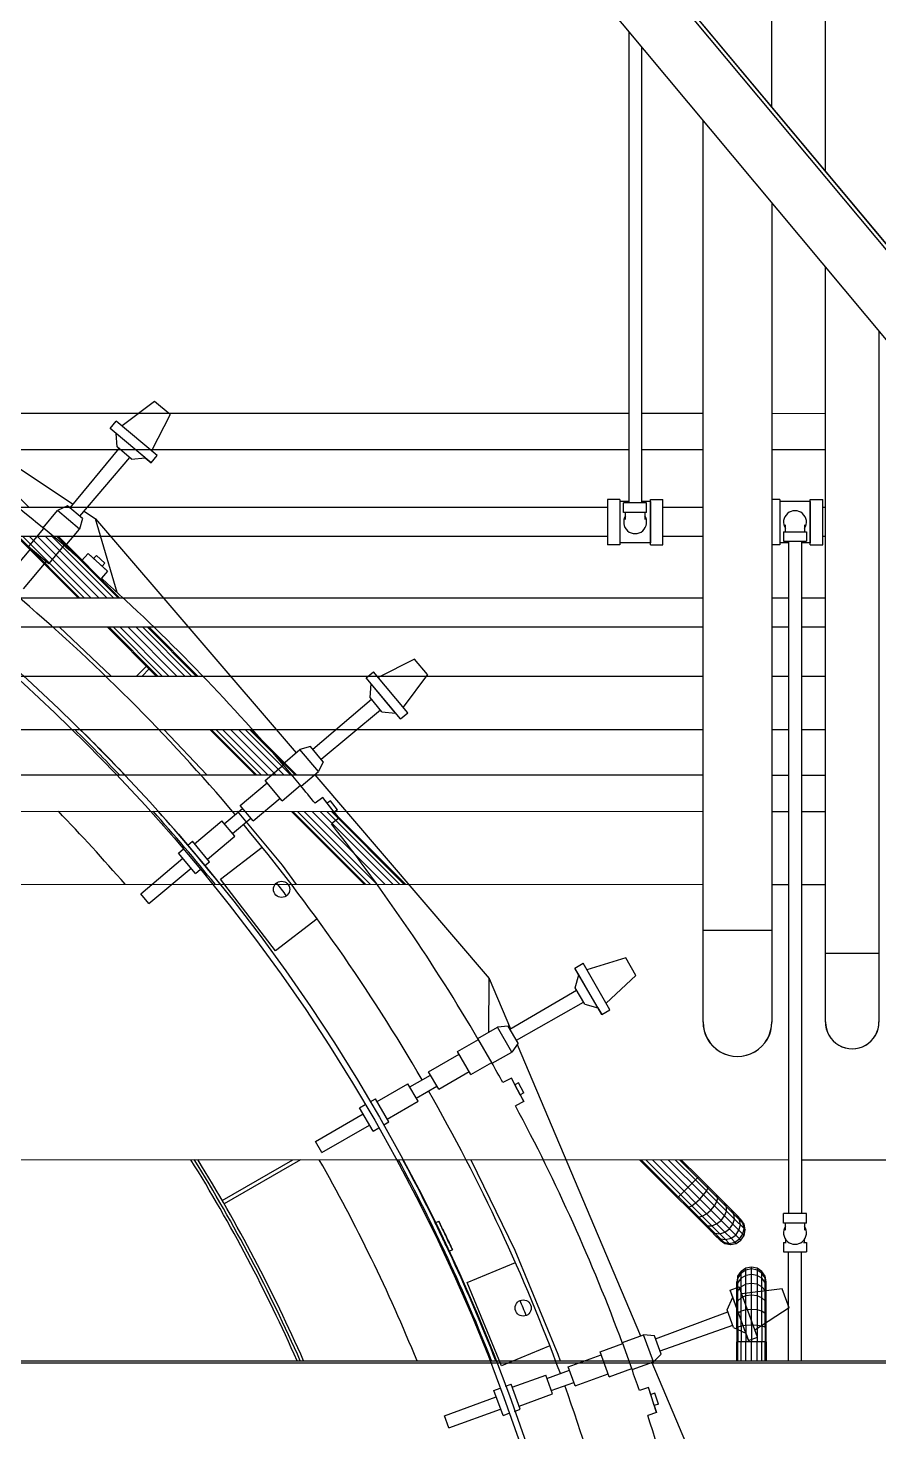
# Model space of a CAD drawing. Header units: metres. Extents: x 0 to 63075, y 0 to 44550.
# Drawn here: x 60176.4 to 60388.6, y 39164.8 to 39514.9 of the extents above; entities that cross this region are included whole.
import ezdxf

# ---------------------------------------------------------------- set-up
doc = ezdxf.new("R2010")
doc.units = ezdxf.units.M
doc.header["$LTSCALE"] = 75
for name, color, linetype in [('GSB', 7, 'Continuous'), ('ML6', 1, 'Continuous'), ('SDM', 7, 'Continuous'), ('SL1', 8, 'Continuous')]:
    doc.layers.add(name, color=color, linetype=linetype)
doc.styles.add('ROMANS', font='ROMANS.SHX')
doc.dimstyles.new('75___1-75', dxfattribs={"dimscale": 75, "dimtxt": 2.5, "dimasz": 2, "dimexe": 1.5, "dimexo": 1, "dimgap": 0.5, "dimtad": 1, "dimdec": 0, "dimzin": 12, "dimtxsty": 'ROMANS', "dimcen": 0, "dimclrd": 256, "dimclre": 256, "dimclrt": 3, "dimazin": 3, "dimtfac": 1, "dimtdec": 0, "dimtmove": 0, "dimatfit": 0, "dimfxl": 1, "dimlwd": -1, "dimlwe": -1, "dimarcsym": 0})

# ---------------------------------------------------------------- blocks, each defined once
blk = doc.blocks.new('A$C6bae614f')
at = {"layer": 'SL1'}
for p, q in [((416124.1, 37823.5), (416124.2, 39070.4)), ((416213.1, 37717), (416213.1, 39070.4)), ((415302.4, 38797.7), (417583.9, 36065.2)), ((417588.8, 36069.3), (415307.3, 38801.8)), ((417588.8, 36069.3), (415307.3, 38801.8)), ((415307.3, 38801.8), (417588.8, 36069.3)), ((415307.3, 38801.8), (417588.8, 36069.3)), ((415229, 38736.4), (417510.5, 36003.9)), ((415886.3, 37949.2), (415886.3, 37166.3)), ((415907.6, 37923.6), (415907.6, 37166.3)), ((416009.8, 36304.5), (416009.8, 37801.3)), ((416124.1, 37664.4), (416124.1, 36304.5)), ((416213, 36304.5), (416213.1, 37557.9)), ((414519.6, 37459), (414963.7, 37164.6)), ((416302, 37451.4), (416301.9, 36304.5)), ((415098.7, 37335), (415044.7, 37294.3)), ((415124.5, 37313.4), (415098.7, 37335)), ((415886.3, 37314.7), (413479.2, 37314.7)), ((415025, 37290.1), (415035.2, 37302.2)), ((415103.3, 37245.1), (415035.2, 37302.2)), ((415124.5, 37313.4), (415093.8, 37253.1)), ((416009.8, 37314.7), (415907.6, 37314.7)), ((416213, 37314.6), (416124.1, 37314.7)), ((415093.1, 37233), (415025, 37290.1)), ((415034.7, 37281.9), (415025, 37290.1)), ((415083.4, 37241.1), (415034.7, 37281.9)), ((415036.9, 37259.3), (415034.7, 37281.9)), ((415886.3, 37254.3), (413428.8, 37254.4)), ((414795, 37254.4), (414890.7, 37158.7)), ((414958.3, 37158), (415040, 37256.8)), ((415060.7, 37239.3), (415036.9, 37259.3)), ((416009.8, 37254.3), (415907.6, 37254.3)), ((416213, 37254.3), (416124.1, 37254.3)), ((414974.6, 37144.3), (415057.7, 37241.9)), ((415060.7, 37239.3), (415083.4, 37241.1)), ((415083.4, 37241.1), (415093.1, 37233)), ((415093.1, 37233), (415103.3, 37245.1)), ((415851, 37158.6), (413348.9, 37158.7)), ((414953.9, 37161.7), (414937.4, 37153.8)), ((414978.9, 37140.7), (414953.9, 37161.7)), ((415851, 37172.2), (415851, 37096.8)), ((415871.6, 37172.2), (415851, 37172.2)), ((415871.6, 37172.2), (415871.6, 37096.8)), ((415886.3, 37169), (415871.6, 37169)), ((415916, 37166.3), (415877.9, 37166.3)), ((415877.9, 37150.4), (415877.9, 37166.3)), ((415922.3, 37169), (415907.6, 37169)), ((415916, 37150.4), (415916, 37166.3)), ((415922.3, 37096.8), (415922.3, 37172.2)), ((415922.3, 37172.2), (415943, 37172.2)), ((415922.3, 37169), (415922.3, 37100)), ((415943, 37096.8), (415943, 37172.2)), ((416009.8, 37158.6), (415943, 37158.6)), ((416137.1, 37172.2), (416124.1, 37172.2)), ((416137.1, 37172.2), (416137.1, 37096.8)), ((416187.9, 37169), (416137.1, 37169)), ((416187.9, 37096.8), (416187.9, 37172.2)), ((416187.9, 37172.2), (416208.5, 37172.2)), ((416187.9, 37169), (416187.9, 37099.9)), ((416208.5, 37096.8), (416208.5, 37172.2)), ((416213, 37158.6), (416208.5, 37158.6)), ((414913.5, 37125.2), (414937.4, 37153.8)), ((414974, 37123.1), (414937.4, 37153.8)), ((414978.9, 37140.7), (414974, 37123.1)), ((414981.7, 37152.7), (415000.9, 37140)), ((415036.6, 37017.7), (415000.9, 37140)), ((415000.9, 37140), (415333.8, 36751.4)), ((415916, 37150.4), (415877.9, 37150.4)), ((415881.1, 37138.7), (415881.1, 37150.4)), ((415912.8, 37150.4), (415912.8, 37138.7)), ((415851, 37110.4), (413308.6, 37110.5)), ((414971.7, 37008.7), (414870, 37110.4)), ((414872.6, 37110.4), (414974.3, 37008.7)), ((414880.1, 37110.4), (414981.8, 37008.7)), ((414889.2, 37093.4), (414914.9, 37124.1)), ((414891.3, 37110.4), (414993, 37008.7)), ((414904.5, 37110.4), (415006.2, 37008.7)), ((414950.1, 37094.6), (414913.5, 37125.2)), ((414917.7, 37110.4), (415019.4, 37008.7)), ((414928.9, 37110.4), (415030.6, 37008.7)), ((414936.4, 37110.4), (415038.1, 37008.7)), ((414939, 37110.4), (415040.7, 37008.7)), ((414950.1, 37094.6), (414974, 37123.1)), ((416009.8, 37110.4), (415943, 37110.4)), ((416143.4, 37118.6), (416181.5, 37118.6)), ((416143.4, 37118.6), (416143.4, 37102.7)), ((416146.6, 37118.6), (416146.6, 37130.2)), ((416178.4, 37130.2), (416178.4, 37118.6)), ((416181.5, 37118.6), (416181.5, 37102.7)), ((416213, 37110.4), (416208.5, 37110.4)), ((414855.6, 37045.1), (414893.3, 37090)), ((414923, 37065.1), (414889.2, 37093.4)), ((414923, 37065.1), (414948.7, 37095.7)), ((415871.6, 37096.8), (415851, 37096.8)), ((415922.3, 37100), (415871.6, 37100)), ((415922.3, 37096.8), (415943, 37096.8)), ((416137.1, 37096.8), (416124.1, 37096.8)), ((416151.8, 37099.9), (416137.1, 37099.9)), ((416143.4, 37102.7), (416181.5, 37102.7)), ((416151.8, 37102.7), (416151.8, 35986.3)), ((416173.2, 37102.7), (416173.1, 35986.3)), ((416187.9, 37099.9), (416173.2, 37099.9)), ((416187.9, 37096.8), (416208.5, 37096.8)), ((414881.2, 37023.6), (414918.9, 37068.5)), ((414988.4, 37082.3), (414977.6, 37070.4)), ((415020.8, 37052.9), (414988.4, 37082.3)), ((414997.6, 37074), (414988.4, 37082.3)), ((415002.3, 37079.1), (414997.6, 37074)), ((415011.7, 37061.2), (414997.6, 37074)), ((415016.3, 37066.4), (415002.3, 37079.1)), ((415016.3, 37066.4), (415011.7, 37061.2)), ((415020.8, 37052.9), (415010.5, 37041.4)), ((415011.7, 37061.2), (415020.8, 37052.9)), ((413223.6, 37008.7), (416009.8, 37008.6)), ((416124.1, 37008.6), (416151.8, 37008.6)), ((416173.2, 37008.6), (416213, 37008.6)), ((413220.6, 36960.5), (416009.8, 36960.4)), ((414940.1, 36960.4), (415026.6, 36879)), ((415101.4, 36879), (415020, 36960.4)), ((415022.6, 36960.4), (415104, 36879)), ((415030.1, 36960.4), (415111.5, 36879)), ((415041.3, 36960.4), (415122.7, 36879)), ((415054.5, 36960.4), (415135.9, 36879)), ((415067.7, 36960.4), (415149.1, 36879)), ((415078.9, 36960.4), (415160.3, 36879)), ((415086.4, 36960.4), (415167.8, 36879)), ((415089, 36960.4), (415170.4, 36879)), ((416124.1, 36960.4), (416151.8, 36960.4)), ((416173.2, 36960.4), (416213, 36960.4)), ((415530.6, 36907.2), (415470.3, 36876.5)), ((415552.2, 36881.5), (415530.6, 36907.2)), ((413220.6, 36879), (416009.8, 36878.9)), ((415085.2, 36895.2), (415068.9, 36879)), ((415077.9, 36879), (415089.7, 36890.7)), ((415450.2, 36875.8), (415462.3, 36886)), ((415519.5, 36817.9), (415462.3, 36886)), ((415552.2, 36881.5), (415511.5, 36827.4)), ((416124.1, 36878.9), (416151.8, 36878.9)), ((416173.2, 36878.9), (416213, 36878.9)), ((415507.3, 36807.7), (415450.2, 36875.8)), ((415458.3, 36866.1), (415450.2, 36875.8)), ((415456.6, 36843.5), (415458.3, 36866.1)), ((415499.2, 36817.4), (415458.3, 36866.1)), ((415361.5, 36757.4), (415459.1, 36840.4)), ((415476.5, 36819.6), (415456.6, 36843.5)), ((415375.3, 36741), (415474, 36822.7)), ((415476.5, 36819.6), (415499.2, 36817.4)), ((415499.2, 36817.4), (415507.3, 36807.7)), ((415507.3, 36807.7), (415519.5, 36817.9)), ((413220.6, 36790.1), (416009.8, 36790)), ((415114.4, 36790.1), (415185.4, 36714.7)), ((415265.7, 36714.7), (415190.3, 36790.1)), ((415192.9, 36790.1), (415268.3, 36714.7)), ((415200.4, 36790.1), (415275.8, 36714.7)), ((415211.6, 36790.1), (415287, 36714.7)), ((415224.8, 36790.1), (415300.2, 36714.7)), ((415238, 36790.1), (415313.4, 36714.7)), ((415249.2, 36790.1), (415324.6, 36714.7)), ((415256.7, 36790.1), (415332.1, 36714.7)), ((415259.3, 36790.1), (415334.7, 36714.7)), ((416124.1, 36790), (416151.8, 36790)), ((416173.1, 36790), (416213, 36790)), ((415357.9, 36761.7), (415340.3, 36756.8)), ((415378.9, 36736.7), (415357.9, 36761.7)), ((415311.8, 36732.8), (415340.3, 36756.8)), ((415371, 36720.2), (415340.3, 36756.8)), ((415378.9, 36736.7), (415371, 36720.2)), ((413220.6, 36714.7), (416009.8, 36714.7)), ((415282.3, 36705.7), (415313, 36731.4)), ((415342.5, 36696.3), (415311.8, 36732.8)), ((415342.5, 36696.3), (415371, 36720.2)), ((415364.9, 36715.1), (415654.6, 36377)), ((416124.1, 36714.6), (416151.8, 36714.6)), ((416173.1, 36714.6), (416213, 36714.6)), ((415240.9, 36664), (415285.7, 36701.6)), ((415310.6, 36672), (415282.3, 36705.7)), ((415310.6, 36672), (415341.3, 36697.7)), ((415262.3, 36638.4), (415307.2, 36676.1)), ((415378.1, 36677.5), (415365.4, 36667.7)), ((415404.9, 36643), (415378.1, 36677.5)), ((415385.6, 36667.8), (415378.1, 36677.5)), ((415391.2, 36672), (415385.6, 36667.8)), ((415397.3, 36652.7), (415385.6, 36667.8)), ((415402.8, 36657), (415391.2, 36672)), ((413220.6, 36654.4), (416009.8, 36654.3)), ((415214.4, 36633.8), (415244.7, 36659.3)), ((415236.2, 36654.4), (415310.6, 36565.1)), ((415262.3, 36638.4), (415240.9, 36664)), ((415447.2, 36533.1), (415326, 36654.3)), ((415328.6, 36654.3), (415449.9, 36533.1)), ((415336.1, 36654.3), (415457.3, 36533.1)), ((415347.3, 36654.3), (415468.5, 36533.1)), ((415360.5, 36654.3), (415481.7, 36533.1)), ((415373.7, 36654.3), (415494.9, 36533.1)), ((415384.9, 36654.3), (415506.1, 36533.1)), ((415392.4, 36654.3), (415513.6, 36533.1)), ((415395, 36654.3), (415516.2, 36533.1)), ((415402.8, 36657), (415397.3, 36652.7)), ((415397.3, 36652.7), (415404.9, 36643)), ((416124.1, 36654.3), (416151.8, 36654.3)), ((416173.1, 36654.3), (416213, 36654.3)), ((415165.2, 36600.5), (415210.5, 36638.5)), ((415231.9, 36612.9), (415210.5, 36638.5)), ((415228, 36617.6), (415258.4, 36643)), ((415404.9, 36643), (415392.7, 36633.5)), ((415153.9, 36598.3), (415161.6, 36604.7)), ((415190.2, 36570.7), (415161.6, 36604.7)), ((415186.7, 36574.9), (415231.9, 36612.9)), ((415075.8, 36517.6), (415145.7, 36576.3)), ((415138.3, 36585.1), (415146.6, 36592.2)), ((415166.9, 36551), (415138.3, 36585.1)), ((415208.5, 36541.7), (415277.5, 36594.7)), ((415089.4, 36501.2), (415159.4, 36559.9)), ((415166.9, 36551), (415175.2, 36558.1)), ((415182.5, 36564.2), (415190.2, 36570.7)), ((415310.6, 36565.1), (415334.2, 36533.1)), ((413220.6, 36533.2), (416009.8, 36533.1)), ((415299.8, 36422.7), (415208.5, 36541.7)), ((416124.1, 36533.1), (416151.8, 36533.1)), ((416173.1, 36533.1), (416213, 36533.1)), ((415089.4, 36501.2), (415075.8, 36517.6)), ((415368.8, 36475.7), (415299.8, 36422.7)), ((416124.1, 36456.5), (416009.8, 36456.5)), ((415881.6, 36411), (415816.9, 36391.2)), ((415898.4, 36381.9), (415881.6, 36411)), ((416301.9, 36418.5), (416213, 36418.5)), ((415797, 36394), (415810.7, 36402)), ((415841.4, 36317.1), (415797, 36394)), ((415803.3, 36383), (415797, 36394)), ((415855.2, 36325), (415810.7, 36402)), ((415653.9, 36287.7), (415654.6, 36377)), ((415654.6, 36377), (415690, 36293.3)), ((415797.6, 36361), (415803.3, 36383)), ((415835.1, 36328), (415803.3, 36383)), ((415898.4, 36381.9), (415849, 36335.7)), ((415689.1, 36292.8), (415799.6, 36357.6)), ((415813.2, 36334.1), (415797.6, 36361)), ((415699.8, 36274.3), (415811.2, 36337.6)), ((415813.2, 36334.1), (415835.1, 36328)), ((415835.1, 36328), (415841.4, 36317.1)), ((415841.4, 36317.1), (415855.2, 36325)), ((415635.8, 36277.3), (415668.1, 36295.9)), ((415686.3, 36297.6), (415668.1, 36295.9)), ((415692, 36254.5), (415668.1, 36295.9)), ((415702.6, 36269.4), (415686.3, 36297.6)), ((415602.1, 36255.6), (415636.8, 36275.6)), ((415659.7, 36235.9), (415635.8, 36277.3)), ((415554, 36221.7), (415604.8, 36251)), ((415624.2, 36217.5), (415602.1, 36255.6)), ((415659.7, 36235.9), (415692, 36254.5)), ((415702.6, 36269.4), (415692, 36254.5)), ((415701, 36267.2), (415905.9, 35783.2)), ((415624.2, 36217.5), (415658.8, 36237.5)), ((415468.5, 36172.4), (415519.7, 36201.9)), ((415536.4, 36173), (415519.7, 36201.9)), ((415522.7, 36196.6), (415557.1, 36216.5)), ((415570.7, 36192.8), (415554, 36221.7)), ((415570.7, 36192.8), (415621.5, 36222.1)), ((415691.5, 36211.2), (415677.3, 36203.8)), ((415711.9, 36172.6), (415691.5, 36211.2)), ((415697.3, 36200.3), (415691.5, 36211.2)), ((415703.5, 36203.5), (415697.3, 36200.3)), ((415712.3, 36186.8), (415703.5, 36203.5)), ((415457, 36172.1), (415465.7, 36177.2)), ((415488, 36138.6), (415465.7, 36177.2)), ((415533.3, 36178.3), (415567.7, 36198)), ((415706.2, 36183.5), (415697.3, 36200.3)), ((415712.3, 36186.8), (415706.2, 36183.5)), ((415706.2, 36183.5), (415711.9, 36172.6)), ((415439.3, 36161.9), (415448.8, 36167.4)), ((415461.6, 36123.4), (415439.3, 36161.9)), ((415485.2, 36143.4), (415536.4, 36173)), ((415711.9, 36172.6), (415698.3, 36165.3)), ((415366, 36106.2), (415445.1, 36151.9)), ((415376.7, 36087.8), (415455.8, 36133.4)), ((415479.3, 36133.6), (415488, 36138.6)), ((415461.6, 36123.4), (415471, 36128.8)), ((415376.7, 36087.8), (415366, 36106.2)), ((413220.6, 36076), (416151.8, 36075.9)), ((415211.1, 36008.2), (415328.5, 36075.9)), ((415341.2, 36075.9), (415214.3, 36002.7)), ((415624, 36075.9), (415697.1, 35925.8)), ((415967.5, 36012.8), (415904.4, 36075.9)), ((415907, 36075.9), (416029.3, 35953.7)), ((415914.5, 36075.9), (415991, 35999.4)), ((415925.7, 36075.9), (415978.2, 36023.5)), ((415938.9, 36075.9), (416004.3, 36010.5)), ((416010.6, 36017.4), (415952.1, 36075.9)), ((415963.3, 36075.9), (415997, 36042.3)), ((415970.8, 36075.9), (416000.7, 36046)), ((415973.4, 36075.9), (416002, 36047.3)), ((416173.1, 36075.9), (416463.3, 36075.9)), ((415984.8, 36030.1), (416000.7, 36046)), ((415997, 36042.3), (416032.9, 36006.3)), ((416000.7, 36046), (416002, 36047.3)), ((416000.7, 36046), (416061.1, 35985.5)), ((416002, 36047.3), (416065.7, 35983.6)), ((415967.5, 36012.8), (415968.8, 36014.1)), ((415968.8, 36014.1), (415972.6, 36017.9)), ((415972.6, 36017.9), (415978.2, 36023.5)), ((415978.2, 36023.5), (415984.8, 36030.1)), ((415997.4, 36004.2), (415978.2, 36023.5)), ((416004.3, 36010.5), (416010.6, 36017.4)), ((416010.6, 36017.4), (416015.4, 36023.8)), ((416010.6, 36017.4), (416069.4, 35958.6)), ((416015.4, 36023.8), (416017.9, 36028.8)), ((416017.9, 36028.8), (416017.7, 36031.6)), ((416034.2, 36012.4), (416032.7, 36016.6)), ((415967.5, 36012.8), (415983.2, 35997.1)), ((415983.2, 35997.1), (415986, 35996.9)), ((415983.2, 35997.1), (415998.2, 35982.1)), ((415986, 35996.9), (415991, 35999.4)), ((415991, 35999.4), (415997.4, 36004.2)), ((415991, 35999.4), (416008.5, 35981.9)), ((415997.4, 36004.2), (416004.3, 36010.5)), ((416045.9, 35955.7), (415997.4, 36004.2)), ((416004.3, 36010.5), (416022.9, 35991.9)), ((416015.7, 35985.9), (416022.9, 35991.9)), ((416022.9, 35991.9), (416029, 35999.1)), ((416022.9, 35991.9), (416039.6, 35975.2)), ((416029, 35999.1), (416032.9, 36006.3)), ((416032.9, 36006.3), (416034.2, 36012.4)), ((416032.9, 36006.3), (416061.8, 35977.4)), ((416048.9, 35997.8), (416046.1, 36003.2)), ((416048.6, 35990.6), (416048.9, 35997.8)), ((416061.1, 35985.5), (416057.3, 35992)), ((415565.1, 35970.8), (415570.8, 35973.6)), ((415998.2, 35982.1), (416002.4, 35980.6)), ((415998.2, 35982.1), (416022.8, 35957.5)), ((416002.4, 35980.6), (416008.5, 35981.9)), ((416008.5, 35981.9), (416015.7, 35985.9)), ((416008.5, 35981.9), (416024.2, 35966.2)), ((416011.6, 35968.7), (416017, 35965.9)), ((416024.2, 35966.2), (416032.2, 35969.4)), ((416032.2, 35969.4), (416039.6, 35975.2)), ((416039.6, 35975.2), (416045.4, 35982.6)), ((416039.6, 35975.2), (416053.5, 35961.3)), ((416045.4, 35982.6), (416048.6, 35990.6)), ((416053.5, 35961.3), (416059.1, 35968.9)), ((416059.1, 35968.9), (416061.8, 35977.4)), ((416061.1, 35985.5), (416070.4, 35976.3)), ((416061.8, 35977.4), (416061.1, 35985.5)), ((416061.8, 35977.4), (416077.8, 35961.4)), ((416065.7, 35983.6), (416072.7, 35976.6)), ((416070.4, 35976.3), (416065.7, 35983.6)), ((416069.4, 35958.6), (416071.7, 35967.6)), ((416071.7, 35967.6), (416070.4, 35976.3)), ((416070.4, 35976.3), (416076.1, 35970.6)), ((416076.1, 35970.6), (416070.9, 35978.4)), ((416078, 35968.7), (416072.7, 35976.6)), ((416077.8, 35961.4), (416076.1, 35970.6)), ((416076.1, 35970.6), (416078, 35968.7)), ((416079.9, 35959.3), (416078, 35968.7)), ((416181.5, 35986.3), (416143.4, 35986.3)), ((416143.4, 35970.4), (416143.4, 35986.3)), ((416181.5, 35970.4), (416143.4, 35970.4)), ((416146.6, 35958.7), (416146.6, 35970.4)), ((416178.3, 35970.4), (416178.3, 35958.7)), ((416181.5, 35970.4), (416181.5, 35986.3)), ((416017, 35965.9), (416024.2, 35966.2)), ((416022.8, 35957.5), (416031.2, 35949.1)), ((416022.8, 35957.5), (416029.3, 35953.7)), ((416024.2, 35966.2), (416047.3, 35943.2)), ((416029.3, 35953.7), (416038.5, 35944.5)), ((416029.3, 35953.7), (416037.4, 35953)), ((416031.2, 35949.1), (416036.4, 35943.9)), ((416031.2, 35949.1), (416038.5, 35944.5)), ((416037.4, 35953), (416045.9, 35955.7)), ((416038.5, 35944.5), (416047.3, 35943.2)), ((416038.5, 35944.5), (416044.2, 35938.7)), ((416045.9, 35955.7), (416053.5, 35961.3)), ((416056.2, 35945.4), (416045.9, 35955.7)), ((416047.3, 35943.2), (416056.2, 35945.4)), ((416053.5, 35961.3), (416070.5, 35944.3)), ((416056.2, 35945.4), (416064, 35950.8)), ((416062.6, 35939), (416056.2, 35945.4)), ((416062.6, 35939), (416070.5, 35944.3)), ((416064, 35950.8), (416069.4, 35958.6)), ((416069.4, 35958.6), (416075.8, 35952.2)), ((416070.5, 35944.3), (416075.8, 35952.2)), ((416070.5, 35944.3), (416072.7, 35942.1)), ((416072.7, 35942.1), (416078, 35950)), ((416075.8, 35952.2), (416077.8, 35961.4)), ((416075.8, 35952.2), (416078, 35950)), ((416077.8, 35961.4), (416079.9, 35959.3)), ((416078, 35950), (416079.9, 35959.3)), ((415593.5, 35926.2), (415587.8, 35923.5)), ((415697.1, 35925.8), (415768.7, 35752.8)), ((416036.4, 35943.9), (416044.2, 35938.7)), ((416036.4, 35943.9), (416038.2, 35942.1)), ((416038.2, 35942.1), (416046.1, 35936.8)), ((416044.2, 35938.7), (416053.4, 35937)), ((416044.2, 35938.7), (416046.1, 35936.8)), ((416046.1, 35936.8), (416055.5, 35934.9)), ((416047.3, 35943.2), (416053.4, 35937)), ((416053.4, 35937), (416062.6, 35939)), ((416053.4, 35937), (416055.5, 35934.9)), ((416055.5, 35934.9), (416064.8, 35936.8)), ((416062.6, 35939), (416064.8, 35936.8)), ((416064.8, 35936.8), (416072.7, 35942.1)), ((416143.4, 35938.6), (416148.1, 35938.6)), ((416143.4, 35938.6), (416143.4, 35922.7)), ((416143.4, 35922.7), (416181.5, 35922.7)), ((416146.6, 35944), (416146.6, 35938.6)), ((416151.8, 35741.9), (416151.8, 35922.7)), ((416173.1, 35741.9), (416173.1, 35922.7)), ((416176.8, 35938.6), (416181.5, 35938.6)), ((416178.3, 35938.6), (416178.3, 35944)), ((416181.5, 35938.6), (416181.5, 35922.7)), ((415617.7, 35872.1), (415698, 35905.4)), ((416090.1, 35897.7), (416080.8, 35895.8)), ((416090.1, 35801), (416090.1, 35897.7)), ((416099.4, 35895.8), (416090.1, 35897.7)), ((416067.6, 35882.6), (416065.7, 35873.3)), ((416067.6, 35879.9), (416065.7, 35870.8)), ((416067.6, 35882.6), (416072.9, 35890.5)), ((416072.9, 35887.6), (416067.6, 35879.9)), ((416067.6, 35879.9), (416067.6, 35882.6)), ((416067.6, 35871.8), (416067.6, 35879.9)), ((416072.9, 35878.9), (416067.6, 35871.8)), ((416080.8, 35895.8), (416072.9, 35890.5)), ((416080.8, 35892.7), (416072.9, 35887.6)), ((416072.9, 35799.4), (416072.9, 35890.5)), ((416080.8, 35883.7), (416072.9, 35878.9)), ((416080.8, 35892.7), (416080.8, 35895.8)), ((416090.1, 35894.6), (416080.8, 35892.7)), ((416080.8, 35800.5), (416080.8, 35892.7)), ((416090.1, 35885.4), (416080.8, 35883.7)), ((416099.4, 35892.7), (416090.1, 35894.6)), ((416099.4, 35883.7), (416090.1, 35885.4)), ((416099.4, 35895.8), (416099.4, 35800.5)), ((416107.4, 35890.5), (416099.4, 35895.8)), ((416107.4, 35887.6), (416099.4, 35892.7)), ((416107.4, 35878.9), (416099.4, 35883.7)), ((416112.7, 35882.6), (416107.4, 35890.5)), ((416107.4, 35887.6), (416107.4, 35890.5)), ((416112.7, 35879.9), (416107.4, 35887.6)), ((416107.4, 35799.4), (416107.4, 35887.6)), ((416112.7, 35871.8), (416107.4, 35878.9)), ((416114.5, 35873.3), (416112.7, 35882.6)), ((416112.7, 35879.9), (416112.7, 35882.6)), ((416114.5, 35870.8), (416112.7, 35879.9)), ((416112.7, 35871.8), (416112.7, 35879.9)), ((415675.1, 35733.6), (415617.7, 35872.1)), ((416054.9, 35859.3), (416069.7, 35864.7)), ((416085.3, 35775.8), (416054.9, 35859.3)), ((416059.2, 35847.4), (416054.9, 35859.3)), ((416065.7, 35870.8), (416065.7, 35873.3)), ((416067.6, 35871.8), (416065.7, 35863.4)), ((416065.7, 35795.5), (416065.7, 35870.8)), ((416067.6, 35858.8), (416065.7, 35851.5)), ((416067.6, 35797.6), (416067.6, 35871.8)), ((416072.9, 35865), (416067.6, 35858.8)), ((416100.1, 35781.2), (416069.7, 35864.7)), ((416080.8, 35869.1), (416072.9, 35865)), ((416141.1, 35861.3), (416074, 35853.1)), ((416090.1, 35870.5), (416080.8, 35869.1)), ((416090.1, 35850.8), (416080.8, 35849.7)), ((416099.4, 35869.1), (416090.1, 35870.5)), ((416099.4, 35849.7), (416090.1, 35850.8)), ((416107.4, 35865), (416099.4, 35869.1)), ((416112.7, 35858.8), (416107.4, 35865)), ((416112.7, 35797.6), (416112.7, 35871.8)), ((416114.5, 35863.4), (416112.7, 35871.8)), ((416114.5, 35851.5), (416112.7, 35858.8)), ((416114.5, 35870.8), (416114.5, 35873.3)), ((416114.5, 35863.4), (416114.5, 35870.8)), ((416114.5, 35795.5), (416114.5, 35863.4)), ((416152.6, 35829.7), (416141.1, 35861.3)), ((416049.8, 35826.7), (416059.2, 35847.4)), ((416080.9, 35787.7), (416059.2, 35847.4)), ((416067.6, 35841.5), (416065.7, 35835.6)), ((416072.9, 35846.4), (416067.6, 35841.5)), ((416080.8, 35849.7), (416072.9, 35846.4)), ((416152.6, 35829.7), (416095.9, 35792.8)), ((416107.4, 35846.4), (416099.4, 35849.7)), ((416112.7, 35841.4), (416107.4, 35846.4)), ((416114.5, 35835.6), (416112.7, 35841.4)), ((415931, 35778.3), (416051.1, 35823)), ((416060.4, 35797.5), (416049.8, 35826.7)), ((416067.6, 35820.7), (416065.7, 35816.7)), ((416072.9, 35824.2), (416067.6, 35820.7)), ((416080.8, 35826.4), (416072.9, 35824.2)), ((416090.1, 35827.3), (416080.8, 35826.4)), ((416099.4, 35826.4), (416090.1, 35827.3)), ((416107.4, 35824.2), (416099.4, 35826.4)), ((416112.7, 35820.7), (416107.4, 35824.2)), ((416114.5, 35816.7), (416112.7, 35820.7)), ((415875.9, 35772.3), (415910.9, 35785)), ((415927.2, 35740.2), (415910.9, 35785)), ((415929.1, 35783.6), (415910.9, 35785)), ((415940.2, 35753), (415929.1, 35783.6)), ((415938.3, 35758.3), (416059, 35801.3)), ((416060.4, 35797.5), (416080.9, 35787.7)), ((416067.6, 35797.6), (416065.7, 35795.5)), ((416065.7, 35795.5), (416065.7, 35773.3)), ((416072.9, 35799.4), (416067.6, 35797.6)), ((416067.6, 35797.6), (416067.6, 35773.3)), ((416080.8, 35800.5), (416072.9, 35799.4)), ((416072.9, 35799.4), (416072.9, 35773.3)), ((416090.1, 35801), (416080.8, 35800.5)), ((416080.8, 35800.5), (416080.8, 35773.3)), ((416080.9, 35787.7), (416085.3, 35775.8)), ((416085.3, 35775.8), (416100.1, 35781.2)), ((416099.4, 35800.5), (416090.1, 35801)), ((416090.1, 35801), (416090.1, 35773.3)), ((416099.4, 35800.5), (416099.4, 35773.3)), ((416107.4, 35799.4), (416099.4, 35800.5)), ((416107.4, 35799.4), (416107.4, 35773.3)), ((416112.7, 35797.6), (416107.4, 35799.4)), ((416114.5, 35795.5), (416112.7, 35797.6)), ((416112.7, 35797.6), (416112.7, 35773.3)), ((416114.5, 35773.3), (416114.5, 35795.5)), ((415755.4, 35766.8), (415675.1, 35733.6)), ((415838.9, 35756.9), (415876.5, 35770.6)), ((415892.2, 35727.4), (415875.9, 35772.3)), ((416065.7, 35741.9), (416065.7, 35773.3)), ((416067.6, 35773.3), (416065.7, 35773.3)), ((416067.6, 35741.9), (416067.6, 35773.3)), ((416090.1, 35773.3), (416067.6, 35773.3)), ((416072.9, 35741.9), (416072.9, 35773.3)), ((416080.8, 35741.9), (416080.8, 35773.3)), ((416099.4, 35773.3), (416090.1, 35773.3)), ((416090.1, 35741.9), (416090.1, 35773.3)), ((416099.4, 35741.9), (416099.4, 35773.3)), ((416107.4, 35773.3), (416099.4, 35773.3)), ((416112.7, 35773.3), (416107.4, 35773.3)), ((416107.4, 35741.9), (416107.4, 35773.3)), ((416112.7, 35741.9), (416112.7, 35773.3)), ((416114.5, 35773.3), (416112.7, 35773.3)), ((416114.5, 35773.3), (416114.5, 35741.9)), ((413220.6, 35742), (417670.1, 35741.8)), ((413220.6, 35738.5), (417758.6, 35738.3)), ((415768.7, 35752.8), (415772.5, 35741.9)), ((415785.7, 35731.8), (415840.7, 35751.9)), ((415854, 35715.5), (415838.9, 35756.9)), ((415892.2, 35727.4), (415927.2, 35740.2)), ((415924.5, 35739.2), (415992.6, 35578.3)), ((415940.2, 35753), (415927.2, 35740.2)), ((415692.9, 35698.1), (415748.4, 35718.3)), ((415759.8, 35686.9), (415748.4, 35718.3)), ((415750.5, 35712.6), (415787.7, 35726.2)), ((415797.1, 35700.5), (415785.7, 35731.8)), ((415797.1, 35700.5), (415852.2, 35720.5)), ((415854, 35715.5), (415891.6, 35729.2)), ((415662.3, 35692.8), (415672.6, 35696.6)), ((415677.5, 35651), (415662.3, 35692.8)), ((415681.5, 35699.8), (415691, 35703.3)), ((415706.2, 35661.5), (415691, 35703.3)), ((415757.7, 35692.6), (415795, 35706.1)), ((415919.3, 35697.6), (415904, 35692.8)), ((415932.6, 35656), (415919.3, 35697.6)), ((415923, 35685.9), (415919.3, 35697.6)), ((415929.7, 35688), (415923, 35685.9)), ((415935.5, 35669.9), (415929.7, 35688)), ((415580.5, 35650.7), (415666.3, 35682)), ((415704.3, 35666.7), (415759.8, 35686.9)), ((415928.8, 35667.7), (415923, 35685.9)), ((415935.5, 35669.9), (415928.8, 35667.7)), ((415928.8, 35667.7), (415932.6, 35656)), ((415587.7, 35630.7), (415580.5, 35650.7)), ((415587.7, 35630.7), (415673.6, 35661.9)), ((415677.5, 35651), (415687.8, 35654.8)), ((415696.7, 35658), (415706.2, 35661.5)), ((415932.6, 35656), (415917.9, 35651.2))]:
    blk.add_line(p, q, dxfattribs=at)
for centre, radius in [((412870.1, 34653), 3000), ((412870.1, 34653), 2990.5), ((415309.7, 36524.8), 13.5), ((415711, 35829.6), 13.5)]:
    blk.add_circle(centre, radius, dxfattribs=at)
for centre, radius, start, end in [((412870.1, 34653), 3207.1, 50.3916, 58.1351), ((415897, 37134.5), 19.1, 146.4408, 33.5554), ((416162.5, 37134.5), 19, 326.4408, 213.5554), ((412870.1, 34653), 3207.1, 48.918, 49.6047), ((412870.1, 34653), 3207.1, 40.3916, 48.1351), ((412870.1, 34653), 3092.8, 40.1952, 49.8011), ((412870.1, 34653), 2993.5, 43.5294, 45.5541), ((412870.1, 34653), 3000, 43.4116, 45.4276), ((412870.1, 34653), 3207.1, 38.918, 39.6047), ((412870.1, 34653), 2878.5, 40.7808, 44.0501), ((412870.1, 34653), 2993.5, 38.9081, 41.9571), ((412870.1, 34653), 3000, 38.808, 41.8456), ((412870.1, 34653), 3092.8, 30.1952, 39.801), ((412870.1, 34653), 3207.1, 30.3916, 38.1351), ((412870.1, 34653), 3075, 37.2466, 37.7497), ((416066.9, 36304.5), 57.2, 179.4622, 0.534), ((416066.9, 36304.5), 57.1, 179.9981, 359.9981), ((416257.5, 36304.5), 44.5, 179.3905, 0.6058), ((416257.5, 36304.5), 44.4, 179.9981, 359.9981), ((412870.1, 34653), 3207.1, 28.918, 29.6047), ((412870.1, 34653), 3092.8, 20.1952, 29.801), ((412870.1, 34653), 3207.1, 20.3916, 28.1351), ((412870.1, 34653), 2695.2, 23.8295, 31.8667), ((412870.1, 34653), 2700, 23.7849, 31.8039), ((412870.1, 34653), 2705, 23.7381, 31.7382), ((412870.1, 34653), 2878.5, 22.2279, 29.6256), ((412870.1, 34653), 2993.5, 21.3312, 28.3814), ((412870.1, 34653), 3000, 21.2827, 28.3144), ((412870.1, 34653), 3006.4, 25.0566, 26.0616), ((416162.5, 35954.5), 19.1, 146.4408, 33.5554), ((412870.1, 34653), 3075, 22.2466, 22.7497), ((412870.1, 34653), 3207.1, 18.918, 19.6047), ((412870.1, 34653), 3092.8, 10.1952, 19.801), ((412870.1, 34653), 3207.1, 10.3916, 18.1351)]:
    blk.add_arc(centre, radius, start, end, dxfattribs=at)
for points, knots in [([(415587.8, 35923.5), (415585.8, 35927.8), (415583.7, 35932.1), (415581.7, 35936.4), (415580, 35940.1), (415578.2, 35943.7), (415576.5, 35947.2), (415572.8, 35955), (415568.9, 35963.1), (415565, 35971)], [0, 0, 0, 0, 0.270258, 0.270258, 0.270258, 0.498365, 0.498365, 0.498365, 1, 1, 1, 1]), ([(415565.1, 35970.9), (415567.2, 35966.6), (415569.3, 35962.3), (415571.4, 35958), (415573.1, 35954.3), (415574.8, 35950.7), (415576.5, 35947.2), (415580.3, 35939.4), (415584.1, 35931.3), (415587.9, 35923.3)], [0, 0, 0, 0, 0.270265, 0.270265, 0.270265, 0.498349, 0.498349, 0.498349, 1, 1, 1, 1]), ([(415593.5, 35926.2), (415591.5, 35930.5), (415589.4, 35934.9), (415587.4, 35939.2), (415585.7, 35942.8), (415584, 35946.4), (415582.3, 35950), (415578.5, 35957.8), (415574.6, 35965.8), (415570.7, 35973.8)], [0, 0, 0, 0, 0.270258, 0.270258, 0.270258, 0.498365, 0.498365, 0.498365, 1, 1, 1, 1]), ([(415570.8, 35973.6), (415572.9, 35969.3), (415575, 35965), (415577.1, 35960.7), (415578.8, 35957.1), (415580.6, 35953.5), (415582.3, 35950), (415586, 35942.2), (415589.8, 35934.1), (415593.6, 35926.1)], [0, 0, 0, 0, 0.270269, 0.270269, 0.270269, 0.498349, 0.498349, 0.498349, 1, 1, 1, 1])]:
    blk.add_open_spline(points, degree=3, knots=knots, dxfattribs=at)
blk = doc.blocks.new('zw$15D4')
at = {"layer": 'ML6', "xscale": 0.2502808837766805, "yscale": 0.2502808837766805, "zscale": 0.2502808837766805}
blk.add_blockref('A$C6bae614f', (-85544.74, -3177.34), dxfattribs=at)

msp = doc.modelspace()

# ---------------------------------------------------------------- block references
at = {"layer": 'GSB', "xscale": 0.6000000000000068, "yscale": 0.6000000000000068, "zscale": 0.6000000000000068}
msp.add_blockref('zw$15D4', (49200, 35721.63), dxfattribs=at)

# ---------------------------------------------------------------- leaders
at = {"layer": 'SDM'}
msp.add_leader([(52766.71, 37891.88), (59453.13, 42438.72), (62243.43, 42438.72)], dimstyle='75___1-75', override={"dimtad": 0}, dxfattribs=at)

doc.saveas('drawing.dxf')
